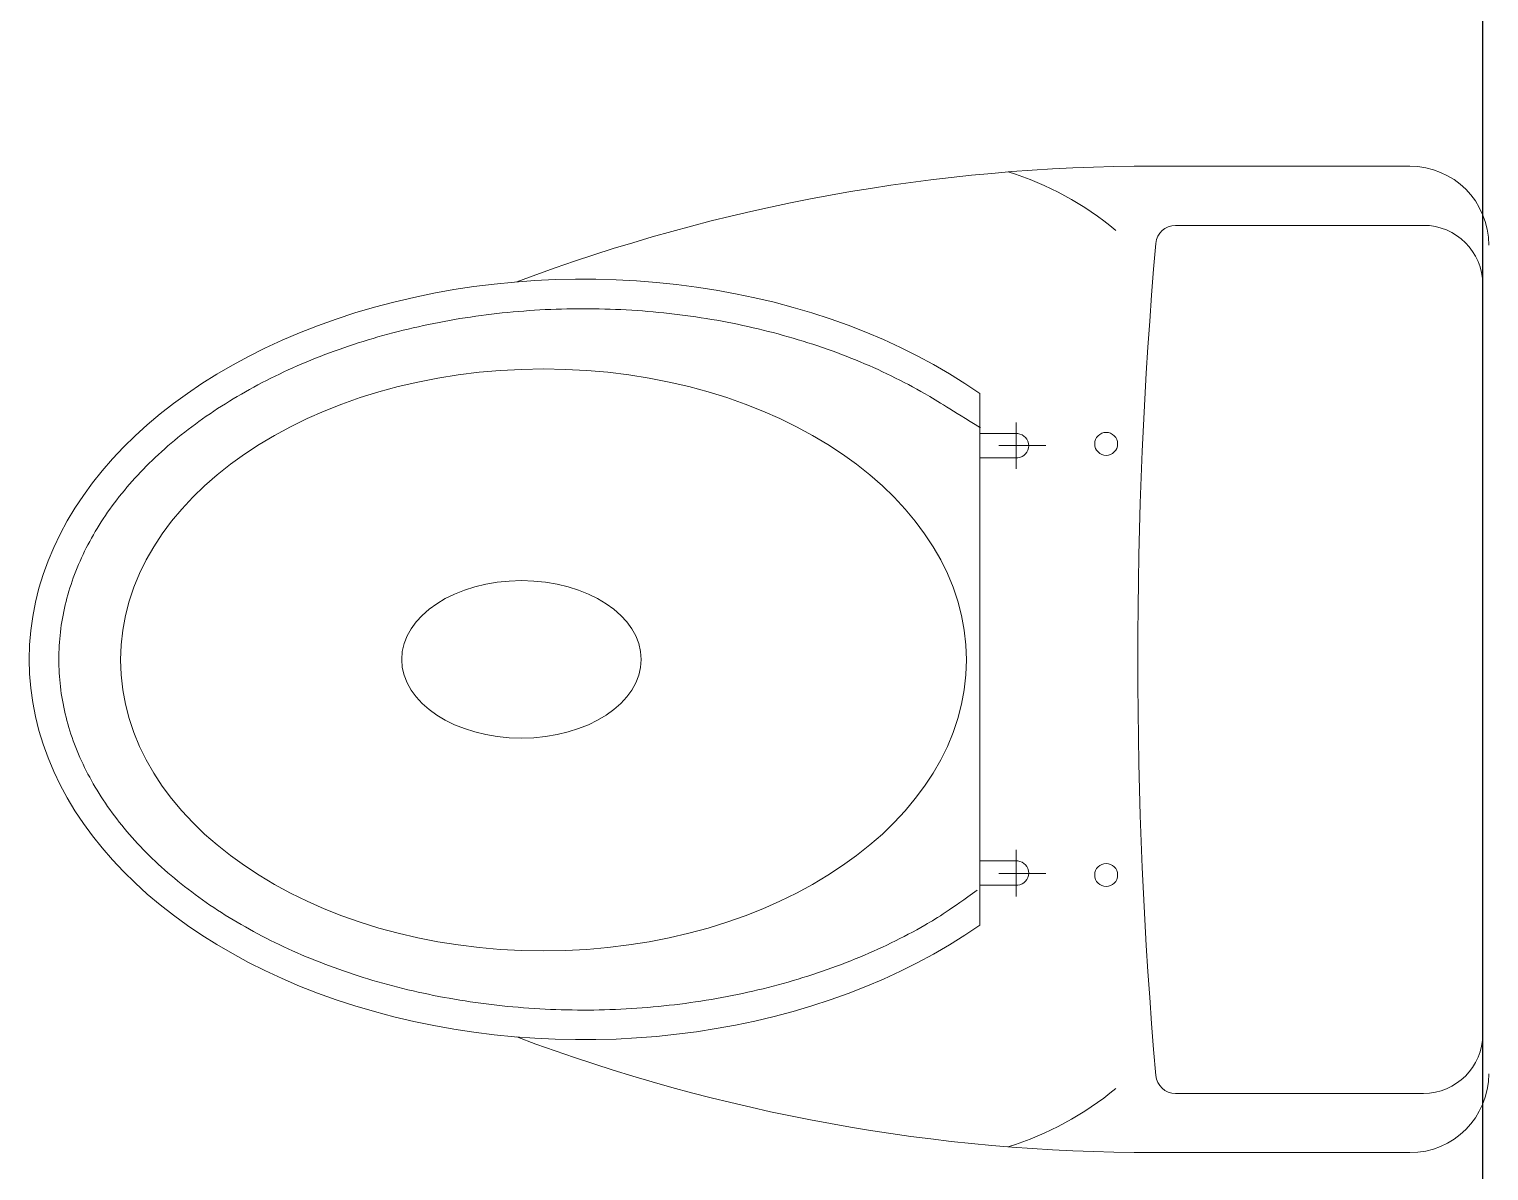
# Model space of a CAD drawing. Header units: millimetres. Extents: x 7371 to 278338, y -43753 to 35464.
# Drawn here: x 19717 to 20457, y 28170 to 28748 of the extents above; entities that cross this region are included whole.
import ezdxf

# ---------------------------------------------------------------- set-up
doc = ezdxf.new("R2010")
doc.units = ezdxf.units.MM
doc.header["$MEASUREMENT"] = 0
doc.layers.add('8', color=8, linetype='Continuous', lineweight=5)

# ---------------------------------------------------------------- blocks, each defined once
blk = doc.blocks.new('TOILET')
at = {"layer": '8', "lineweight": 5}
for p, q in [((-134.69, 254.92), (134.69, 254.92)), ((-114.43, 254.92), (-114.43, 235.77)), ((-102.18, 235.77), (-102.18, 254.92)), ((102.18, 235.77), (102.18, 254.92)), ((114.43, 254.92), (114.43, 235.77)), ((-108.48, 245.25), (-108.48, 221.47)), ((108.48, 245.25), (108.48, 221.47)), ((-120.15, 236.54), (-96.6, 236.54)), ((120.15, 236.54), (96.6, 236.54)), ((-250, 36.92), (-250, 167.89)), ((250, 36.92), (250, 167.89)), ((-220, 30), (-220, 155.78)), ((220, 30), (220, 155.78)), ((-190, 0), (190, 0))]:
    blk.add_line(p, q, dxfattribs=at)
for centre in [(-109.24, 190.91), (109.24, 190.91)]:
    blk.add_circle(centre, 5.82, dxfattribs=at)
for centre, radius, start, end in [((666.23, 167.14), 916.24, 159.38766, 180.04725), ((-666.23, 167.14), 916.24, 359.95275, 20.61234), ((-96.18, 287.14), 157.9, 197.15223, 219.8185), ((96.18, 287.14), 157.9, 320.1815, 342.84777), ((-108.31, 236.32), 6.15, 185.15685, 354.84315), ((108.31, 236.32), 6.15, 185.15685, 354.84315), ((0, -2250.08), 2425, 85.01146, 94.98854), ((-210, 155.78), 10, 94.98854, 180), ((210, 155.78), 10, 0, 85.01146), ((-210, 36.92), 40, 180, 270), ((-190, 30), 30, 180, 270), ((190, 30), 30, 270, 0), ((210, 36.92), 40, 270, 0)]:
    blk.add_arc(centre, radius, start, end, dxfattribs=at)
blk.add_ellipse((0, 455.92), major_axis=(0, 281), ratio=0.685919, start_param=3.915332, end_param=8.651039, dxfattribs=at)
for centre, major_axis, ratio in [((0.27, 476.19), (0, 214.39), 0.687861), ((0, 487.35), (0, 60.72), 0.657164)]:
    blk.add_ellipse(centre, major_axis=major_axis, ratio=ratio, dxfattribs=at)
blk.add_open_spline([(116.97, 256.35), (126.7, 269.65), (130.8, 276.08), (141.01, 293.83), (146.76, 305.65), (156.91, 330.56), (161.3, 343.65), (168.59, 370.76), (171.49, 384.77), (175.7, 413.33), (177.02, 427.87), (178.01, 457.08), (177.7, 471.75), (175.45, 500.8), (173.51, 515.19), (168.09, 543.28), (164.6, 556.98), (156.17, 583.32), (151.23, 595.96), (140.06, 619.83), (133.83, 631.06), (120.29, 651.81), (112.98, 661.33), (97.5, 678.42), (89.34, 685.98), (72.43, 699.01), (63.68, 704.47), (45.84, 713.2), (36.76, 716.47), (18.44, 720.84), (9.2, 721.93), (-9.26, 721.92), (-18.49, 720.83), (-36.81, 716.46), (-45.89, 713.18), (-63.73, 704.44), (-72.48, 698.98), (-89.38, 685.94), (-97.54, 678.37), (-113.02, 661.28), (-120.33, 651.76), (-133.87, 631), (-140.1, 619.77), (-151.26, 595.89), (-156.2, 583.25), (-164.62, 556.9), (-168.11, 543.2), (-173.53, 515.11), (-175.46, 500.72), (-177.7, 471.67), (-178.01, 457), (-177.01, 427.79), (-175.7, 413.25), (-171.48, 384.69), (-168.58, 370.68), (-161.28, 343.58), (-156.88, 330.48), (-146.73, 305.58), (-140.97, 293.77), (-130.77, 276.04), (-126.69, 269.63), (-117.3, 254.62)], degree=3, knots=[3.915332, 3.915332, 3.915332, 3.915332, 4.014441, 4.014441, 4.176505, 4.176505, 4.338569, 4.338569, 4.500633, 4.500633, 4.662697, 4.662697, 4.824761, 4.824761, 4.986825, 4.986825, 5.148889, 5.148889, 5.310953, 5.310953, 5.473017, 5.473017, 5.635081, 5.635081, 5.797146, 5.797146, 5.95921, 5.95921, 6.121274, 6.121274, 6.283338, 6.283338, 6.445402, 6.445402, 6.607466, 6.607466, 6.76953, 6.76953, 6.931594, 6.931594, 7.093658, 7.093658, 7.255722, 7.255722, 7.417786, 7.417786, 7.57985, 7.57985, 7.741915, 7.741915, 7.903979, 7.903979, 8.066043, 8.066043, 8.228107, 8.228107, 8.390171, 8.390171, 8.552235, 8.552235, 8.651039, 8.651039, 8.651039, 8.651039], dxfattribs=at)

msp = doc.modelspace()

# ---------------------------------------------------------------- linework, layer by layer
msp.add_line((20453.62, 27684.46), (20453.62, 28828.66))

# ---------------------------------------------------------------- block references
at = {"layer": '8', "transparency": 33554687, "xscale": -0.9992999589644505, "yscale": 0.9992999589644505, "zscale": 0.999299958964449, "rotation": 90}
msp.add_blockref('TOILET', (20453.62, 28428.94), dxfattribs=at)

doc.saveas('drawing.dxf')
